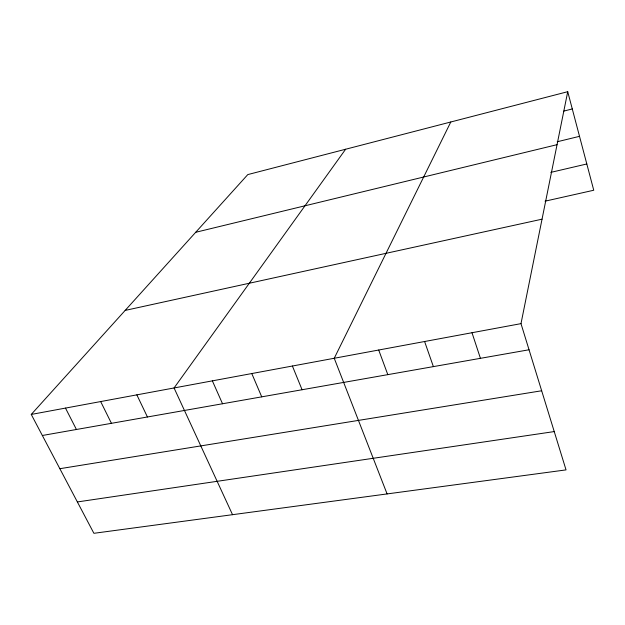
<?xml version="1.0" encoding="UTF-8"?>
<svg xmlns="http://www.w3.org/2000/svg" width="625" height="625" viewBox="0 0 625 625"><rect width="100%" height="100%" fill="white"/><g stroke="black" fill="none" stroke-linecap="round" stroke-linejoin="round"><path stroke-width="0.94" d="M520.992 323.641L567.727 91.695L247.797 174.586L31.25 414.438L93.898 533.305L566.039 469.891L520.992 323.641L31.25 414.438M450.805 121.984L334.242 358.266L387.094 493.922M345.633 149.234L174.062 387.961L232.539 514.688M563.859 111.078L572.289 108.945M557.227 141.758L579.516 136.336M195.703 232.289L557.055 144.672M550.797 172.383L586.812 163.969M545.047 201.18L593.75 190.242L567.727 91.695M125.164 310.414L542.039 219.18M42.352 435.492L529.039 349.766M59.852 468.703L541.664 390.766M77.367 501.945L554.242 431.578M65.484 408.086L76.422 429.492M100.672 401.562L111.437 423.32M136.852 394.859L147.43 416.984M212.367 380.859L222.531 403.758M251.789 373.547L261.727 396.852M292.398 366.023L302.078 389.742M378.703 350.023L387.812 374.641M424.602 341.516L433.383 366.609M472 332.727L480.43 358.328"/></g></svg>
